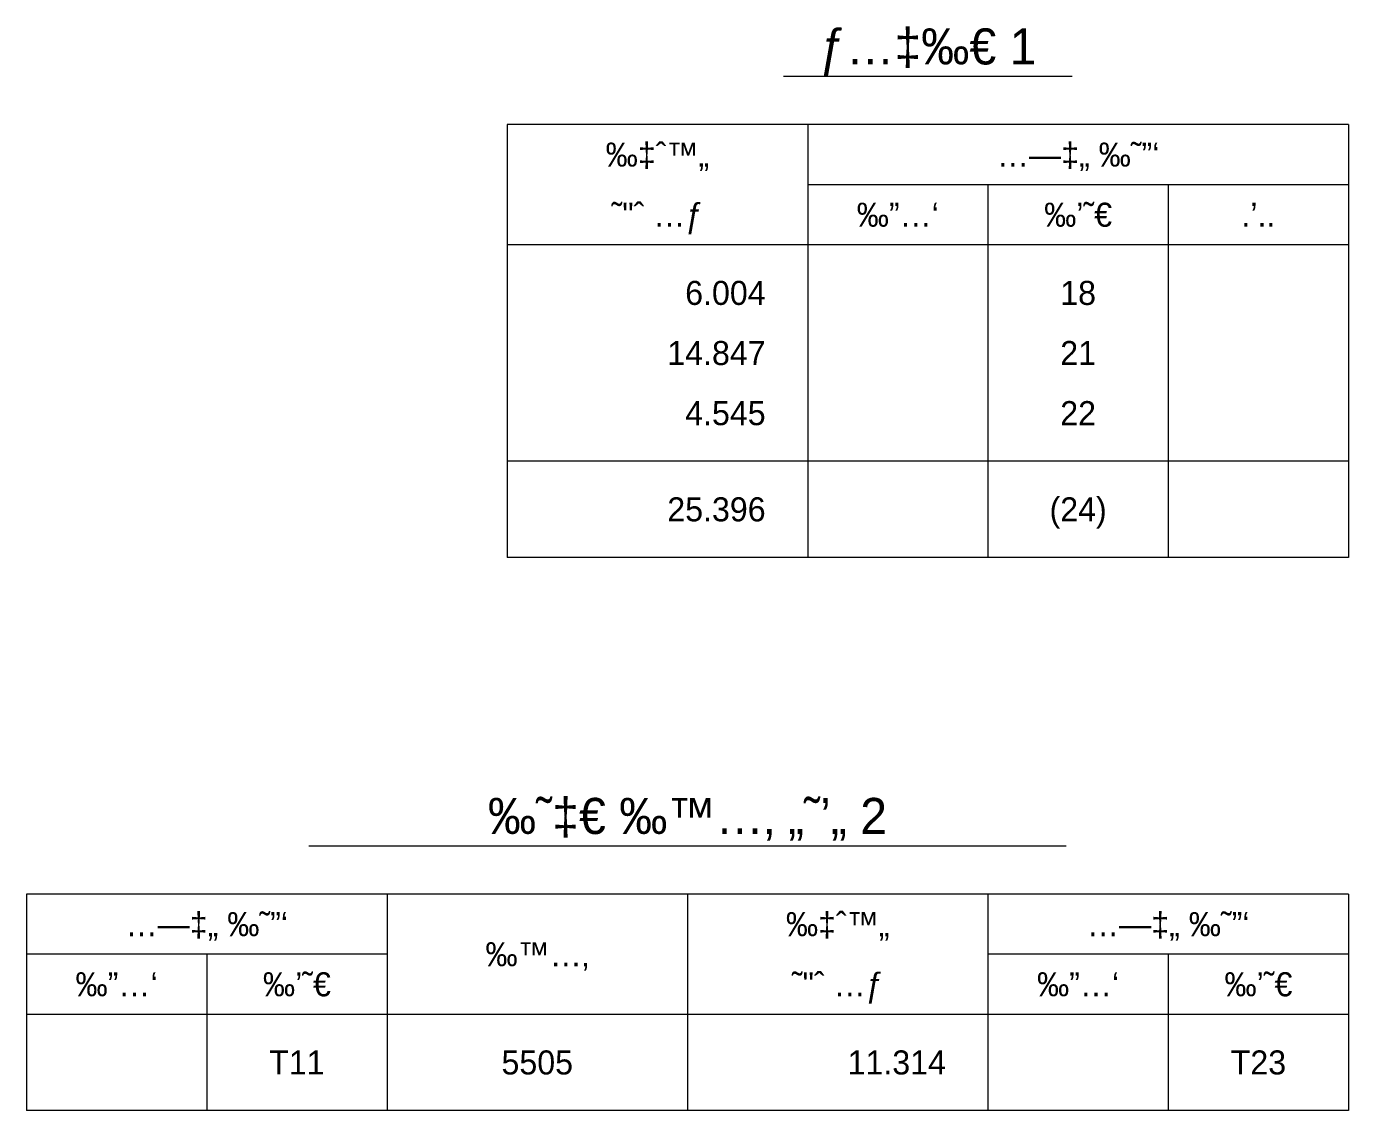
# Model space of a CAD drawing. Extents: x 197107 to 198911, y 664738 to 665947.
# Drawn here: x 198773.5 to 198911, y 665637 to 665749.7 of the extents above; entities that cross this region are included whole.
import ezdxf
from ezdxf.enums import TextEntityAlignment as Align

# ---------------------------------------------------------------- set-up
doc = ezdxf.new("R2010")
doc.units = 0
doc.header["$LTSCALE"] = 12.5
doc.header["$MEASUREMENT"] = 0
doc.layers.add('C1680', color=7, linetype='Continuous', lineweight=0)
doc.styles.add('TAZAR_HEBTXT', font='HEBTXT.SHX')

msp = doc.modelspace()

# ---------------------------------------------------------------- linework, layer by layer
at = {"layer": 'C1680', "color": 1, "linetype": 'Continuous', "lineweight": 20}
for p, q in [((198882.25, 665744.5), (198852.25, 665744.5)), ((198881.625, 665664.5), (198802.875, 665664.5))]:
    msp.add_line(p, q, dxfattribs=at)
at = {"layer": 'C1680', "color": 1, "linetype": 'Continuous', "lineweight": 15}
for p, q in [((198911, 665739.5), (198823.5, 665739.5)), ((198823.5, 665739.5), (198823.5, 665694.5)), ((198911, 665739.5), (198911, 665694.5)), ((198911, 665694.5), (198823.5, 665694.5)), ((198911, 665659.5), (198773.5, 665659.5)), ((198773.5, 665659.5), (198773.5, 665637)), ((198911, 665659.5), (198911, 665637)), ((198911, 665637), (198773.5, 665637))]:
    msp.add_line(p, q, dxfattribs=at)
at = {"layer": 'C1680', "color": 1, "linetype": 'Continuous', "lineweight": 18}
for p, q in [((198854.75, 665739.5), (198854.75, 665694.5)), ((198911, 665733.25), (198854.75, 665733.25)), ((198873.5, 665733.25), (198873.5, 665694.5)), ((198892.25, 665733.25), (198892.25, 665694.5)), ((198911, 665727), (198823.5, 665727)), ((198911, 665704.5), (198823.5, 665704.5)), ((198811, 665659.5), (198811, 665637)), ((198842.25, 665659.5), (198842.25, 665637)), ((198873.5, 665659.5), (198873.5, 665637)), ((198811, 665653.25), (198773.5, 665653.25)), ((198792.25, 665653.25), (198792.25, 665637)), ((198911, 665653.25), (198873.5, 665653.25)), ((198892.25, 665653.25), (198892.25, 665637)), ((198911, 665647), (198773.5, 665647))]:
    msp.add_line(p, q, dxfattribs=at)

# ---------------------------------------------------------------- texts
at = {"layer": 'C1680', "color": 1, "style": 'TAZAR_HEBTXT'}
for s, height, p in [('ƒ…‡‰€ 1', 3.75, (198867.25, 665747.625)), ('‰‡ˆ™„', 2.5, (198839.125, 665736.375)), ('…—‡„ ‰˜”‘', 2.5, (198882.875, 665736.375)), ('˜"ˆ …ƒ', 2.5, (198839.125, 665730.125)), ('‰”…‘', 2.5, (198864.125, 665730.125)), ('‰’˜€', 2.5, (198882.875, 665730.125)), ('.’..', 2.5, (198901.625, 665730.125)), ('‰˜‡€ ‰™…‚ „˜’„ 2', 3.75, (198842.25, 665667.625)), ('…—‡„ ‰˜”‘', 2.5, (198792.25, 665656.375)), ('‰‡ˆ™„', 2.5, (198857.875, 665656.375)), ('…—‡„ ‰˜”‘', 2.5, (198892.25, 665656.375)), ('‰™…‚', 2.5, (198826.625, 665653.25)), ('‰”…‘', 2.5, (198782.875, 665650.125)), ('‰’˜€', 2.5, (198801.625, 665650.125)), ('˜"ˆ …ƒ', 2.5, (198857.875, 665650.125)), ('‰”…‘', 2.5, (198882.875, 665650.125)), ('‰’˜€', 2.5, (198901.625, 665650.125))]:
    msp.add_text(s, height=height, dxfattribs=at).set_placement(p, align=Align.MIDDLE_CENTER)
at = {"layer": 'C1680', "color": 2, "style": 'TAZAR_HEBTXT'}
for s, p in [('6.004', (198850.375, 665722)), ('14.847', (198850.375, 665715.75)), ('4.545', (198850.375, 665709.5)), ('25.396', (198850.375, 665699.5)), ('11.314', (198869.125, 665642))]:
    msp.add_text(s, height=2.5, dxfattribs=at).set_placement(p, align=Align.MIDDLE_RIGHT)
for s, p in [('18', (198882.875, 665722)), ('21', (198882.875, 665715.75)), ('22', (198882.875, 665709.5)), ('(24)', (198882.875, 665699.5)), ('T11', (198801.625, 665642)), ('5505', (198826.625, 665642)), ('T23', (198901.625, 665642))]:
    msp.add_text(s, height=2.5, dxfattribs=at).set_placement(p, align=Align.MIDDLE_CENTER)

doc.saveas('drawing.dxf')
